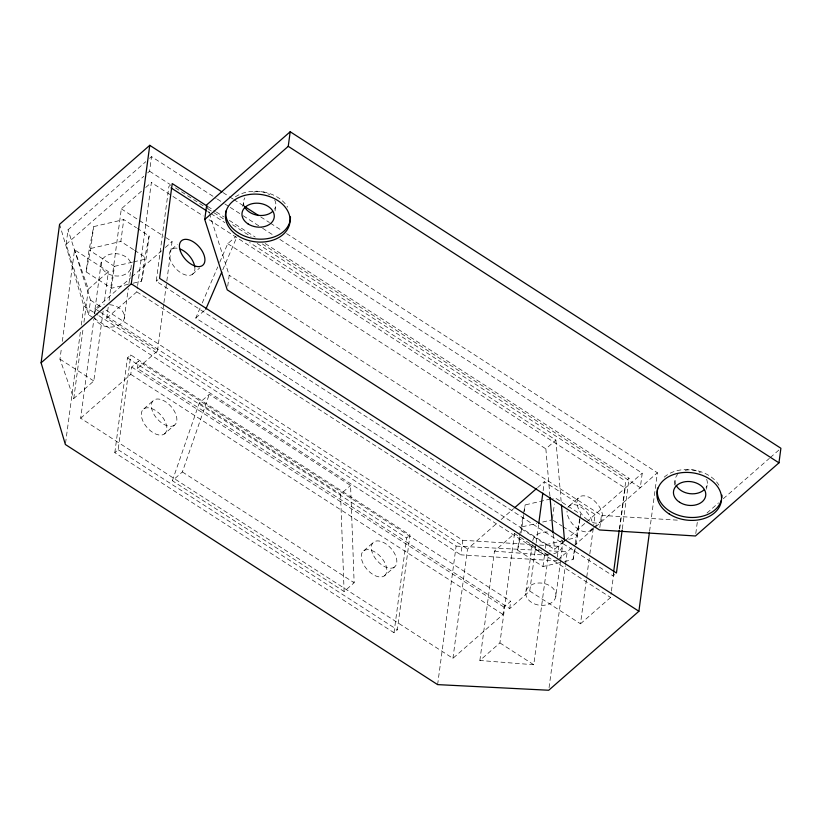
<?xml version="1.0" encoding="UTF-8"?>
<svg xmlns="http://www.w3.org/2000/svg" width="822" height="822" viewBox="0 0 822 822"><rect width="100%" height="100%" fill="white"/><g stroke="black" fill="none" stroke-linecap="round" stroke-linejoin="round"><path stroke-width="0.62" stroke-dasharray="4.11 3.08" d="M92.896 317.518L88.581 314.734L66.099 244.35L68.041 229.78L145.782 161.687M103.14 311.055L93.811 380.976L73.764 398.526L59.965 359.152L61.496 347.706M62.338 341.346L74.555 249.816L108.401 271.64L103.983 304.695M128.324 284.299L111.504 288.234L86.125 271.856L89.043 249.991L93.708 226.605L123.752 219.587L136.442 227.776M86.125 271.856L90.79 248.47L93.708 226.605M65.534 443.233L80.628 330.146M81.306 325.06L83.844 306.01L59.944 225.536M73.764 398.526L83.104 328.605M83.947 322.245L88.355 289.19L74.555 249.816M88.581 314.734L90.523 300.153L68.041 229.78M101.229 262.321L94.427 313.346A15.156 11.118 7.6 0 1 103.778 305.157M80.669 418.223L130.77 374.339L131.736 367.054L138.425 361.197L510.678 601.314L503.999 607.16L503.033 614.455L452.932 658.33L80.669 418.223L93.903 319.049M94.581 313.963L95.26 308.887L130.79 277.764M536.026 544.01L529.748 591.049L509.712 608.599L137.449 368.492L157.485 350.932L106.726 318.196L108.247 306.75M109.1 300.4L121.317 208.86L141.98 190.755M111.504 288.234L114.422 266.359L89.043 249.991M133.524 249.641L120.834 241.463L123.752 219.587M124.297 318.391L128.273 288.522M128.941 283.539L131.099 267.366A15.156 11.118 7.6 0 0 110.59 254.132A15.156 11.118 7.6 0 0 106.819 273.038A15.156 11.118 7.6 0 0 131.099 267.366M147.672 172.897L149.594 171.223L151.536 156.642L216.248 198.379M114.813 452.645L127.461 357.889L130.801 354.96L409.993 535.05L397.355 629.806L394.015 632.735L114.813 452.645L118.152 449.726L130.801 354.96M106.726 318.196L136.781 291.861L137.459 286.786M137.634 285.511L151.371 182.525L171.88 195.759M133.133 283.179L141.548 281.216L144.466 259.351L149.131 235.965L137.5 228.454M141.548 281.216L146.213 257.831L149.131 235.965M137.449 368.492L138.425 361.197M614.774 574.486L613.099 575.945L156.231 281.258L168.88 186.502L170.544 185.032M157.485 350.932L163.763 303.893M163.938 302.63L166.65 282.285M166.815 281.011L172.075 241.596L164.677 236.828M227.725 286.21L229.184 275.267L209.795 214.604M242.911 206.641L243.682 200.815M275.062 210.884L275.689 206.219M394.015 632.735L406.654 537.968L409.993 535.05M437.623 684.613L456.107 546.116L98.948 315.751M564.509 541.246L558.744 546.291L556.802 560.871L460.844 554.85L462.786 540.27L104.548 309.206M452.932 658.33L467.523 548.993L497.289 522.926M479.873 660.477L494.464 551.13L514.5 533.581L548.346 555.415L533.755 664.751L479.873 660.477L499.91 642.917L514.5 533.581M509.712 608.599L510.678 601.314M559.813 562.618L542.993 566.543L517.603 550.175L519.391 536.807M519.555 535.595L523.224 514.767M521.045 532.944L525.186 504.924L551.624 498.749M525.905 591.665L532.553 541.883M536.191 542.736L538.564 524.939M543.147 490.611L544.339 481.713L595.097 514.459L593.741 524.631M542.993 566.543L544.77 553.185M545.418 548.325L545.911 544.678L520.521 528.31M552.476 518.559L554.418 503.978M555.775 596.7A15.156 11.118 7.6 0 0 535.266 583.466A15.156 11.118 7.6 0 0 531.495 602.372A15.156 11.118 7.6 0 0 555.775 596.7L560.594 560.614M560.758 559.371L562.587 545.674M549.065 687.695L565.341 565.721M565.515 564.457L567.211 551.747L549.332 550.843M564.622 561.498L573.037 559.525L574.496 548.593M575.143 543.732L580.127 516.74M575.975 544.76L579.962 519.134M580.127 517.922L580.609 514.274L555.23 497.906L552.826 498.461M529.748 591.049L580.507 623.795L589.672 555.138M589.836 553.864L593.576 525.895M599.824 527.539L601.447 515.384L229.184 275.267M613.099 575.945L613.438 573.417M619.336 529.193L625.748 481.189L629.087 478.26L264.879 243.343M580.507 623.795L610.571 597.471L611.249 592.385M611.414 591.11L613.787 573.314M619.726 528.813L625.162 488.124L207.493 218.724M622.336 528.793L629.087 478.26M279.87 239.418L642.239 473.153L640.297 487.734L261.756 243.569M649.586 531.207L657.384 472.763L286.631 233.623M674.389 484.959L675.17 479.123M695.782 533.55L697.405 521.405M706.55 489.193L707.177 484.528M523.47 513.534L525.186 504.924M517.603 550.175L520.059 537.865M573.037 559.525L575.729 545.993M172.363 480.726L199.263 403.078L209.281 394.303L350.573 485.442L354.138 582.736L344.11 591.511L172.363 480.726L182.381 471.951L209.281 394.303M563.604 541.441L554.501 549.425L195.77 318.042L200.27 307.582M202.263 302.938L217.758 266.914M219.751 262.259L227.745 243.672L235.945 236.489M222.783 269.75L236.767 237.219M149.614 158.327L151.536 156.642M66.099 244.35L143.829 176.268M145.73 187.467L151.371 182.525M88.355 289.19L108.401 271.64M131.746 276.922L161.513 250.854M165.356 247.484L172.075 241.596M171.89 249.2L177.357 244.411M156.231 281.258L157.906 279.799M192.41 274.312L199.695 267.931M195.77 318.042L204.884 310.058M143.829 408.883L153.848 400.108M164.349 433.995A16.235 9.278 48.8 0 0 155.553 410.507A16.235 9.278 48.8 0 0 142.37 419.816A16.235 9.278 48.8 0 0 164.349 433.995L174.367 425.221A16.235 9.278 48.8 0 0 165.571 401.732A16.235 9.278 48.8 0 0 152.389 411.041A16.235 9.278 48.8 0 0 174.367 425.221M344.11 591.511L340.555 494.217L350.573 485.442M363.797 550.771L373.825 541.996M384.326 575.883A16.235 9.278 48.8 0 0 375.52 552.394A16.235 9.278 48.8 0 0 362.338 561.703A16.235 9.278 48.8 0 0 384.326 575.883L394.344 567.108A16.235 9.278 48.8 0 0 385.539 543.619A16.235 9.278 48.8 0 0 372.366 552.929A16.235 9.278 48.8 0 0 394.344 567.108M549.908 495.954L545.859 448.853L555.878 440.078L249.631 242.541M501.132 519.555L513.606 508.623M537.619 487.6L544.339 481.713M569.533 505.684L579.551 496.909M565.464 540.403L585.624 522.751M586.579 521.908L642.239 473.153M590.052 530.796L592.785 528.402M593.7 527.601L600.07 522.021M557.758 560.029L657.384 472.763M707.002 513L718.52 502.91M723.319 498.707L769.382 458.357M770.348 457.515L778.979 449.953M90.79 248.47L120.834 241.463M114.422 266.359L132.445 262.156M133.647 261.869L144.466 259.351M522.268 526.789L536.694 523.419M542.705 522.021L552.312 519.771M545.911 544.678L562.731 540.753M568.742 539.345L575.955 537.66M456.107 546.116L540.393 550.391M601.447 515.384L679.496 520.285M462.786 540.27L533.159 544.688M539.551 545.089L558.744 546.291M494.464 551.13L548.346 555.415M223.039 192.605L228.434 196.078M229.513 196.777L232.739 198.862A32.469 23.828 7.6 0 1 287.628 207.175M233.818 199.561L243.518 205.819M260.769 216.936L269.39 222.495M270.469 223.194L281.237 230.15M217.327 199.078L223.79 203.25M224.868 203.948L229.184 206.723M230.263 207.421L242.13 215.076M243.209 215.775L261.54 227.602M262.619 228.29L273.407 235.246M207.781 206.507L215.323 211.377M216.392 212.066L223.944 216.936M229.328 220.409L255.19 237.085M149.594 171.223L170.082 184.436M175.476 187.919L203.517 206.003M207.832 208.788L224.005 219.217M232.636 224.786L250.967 236.613M207.668 211.521L209.826 212.908M210.905 213.607L224.909 222.639M257.235 243.487L625.748 481.189M172.959 196.448L203.178 215.939M227.745 243.672L545.859 448.853M121.317 208.86L163.619 236.14M134.582 250.33L146.213 257.831M553.37 520.449L561.837 525.916M562.895 526.594L577.702 536.139M136.781 291.861L610.571 597.471M90.523 300.153L103.469 308.507M95.26 308.887L99.575 311.661M100.654 312.36L467.523 548.993M83.844 306.01L97.869 315.052M93.975 318.217L460.844 554.85M199.263 403.078L340.555 494.217M127.461 357.889L406.654 537.968M131.736 367.054L503.999 607.16M130.77 374.339L503.033 614.455M59.965 359.152L93.811 380.976M499.91 642.917L533.755 664.751M182.381 471.951L354.138 582.736M118.152 449.726L397.355 629.806M206.692 204.894L209.415 213.391M555.878 440.078L561.344 503.732M553.185 534.146L554.501 549.425M194.783 266.831A16.235 9.278 48.8 0 1 185.114 274.825A16.235 9.278 48.8 0 1 170.031 258.961A16.235 9.278 48.8 0 1 177.069 248.193M587.524 519.843A16.235 9.278 48.8 0 1 579.89 496.683A16.235 9.278 48.8 0 1 601.642 511.376A16.235 9.278 48.8 0 1 588.357 520.398M591.676 528.978A16.235 9.278 48.8 0 1 577.229 528.412A16.235 9.278 48.8 0 1 567.026 511.037M567.91 507.503A16.235 9.278 48.8 0 1 581.246 507.308A16.235 9.278 48.8 0 1 592.426 523.316M109.573 304.715A15.156 11.118 7.6 0 1 124.42 316.131A15.156 11.118 7.6 0 1 111.34 327.053A15.156 11.118 7.6 0 1 94.581 317.23M561.673 539.89A15.156 11.118 7.6 0 1 553.237 553.874M549.415 554.357A15.156 11.118 7.6 0 1 532.666 543.548M532.718 540.64A15.156 11.118 7.6 0 1 548.849 532.101M274.712 200.003A16.235 11.909 7.6 0 1 274.538 209.148M244.668 207.021A16.235 11.909 7.6 0 1 244.833 197.876M253.71 192.04A16.235 11.909 7.6 0 1 269.708 194.742M706.653 479.329A16.235 11.909 7.6 0 1 706.026 487.467M675.684 484.322A16.235 11.909 7.6 0 1 677.657 474.438M685.188 470.348A16.235 11.909 7.6 0 1 700.344 472.537M664.238 477.12A32.469 23.828 7.6 0 1 719.661 486.48"/><path stroke-width="1.23" d="M649.411 532.481L638.899 611.26L548.726 690.244L437.623 684.613L65.37 444.497L41.1 362.81L59.574 224.324L149.758 145.33L221.961 191.906M41.1 362.81L131.273 283.826L149.758 145.33M204.75 219.474L206.692 204.894L290.197 131.756L780.9 448.267L778.958 462.848L695.463 535.985L599.495 529.964L227.232 289.847L204.75 219.474L288.245 146.337L290.197 131.756M538.739 523.665L542.808 493.159M613.602 572.153L619.172 530.457M622.172 530.056L616.438 573.016L159.571 278.329L172.219 183.573L206.702 205.819M205.788 309.267L221.776 272.082M514.572 507.791L536.653 488.443M288.245 146.337L778.958 462.848M244.596 206.507L258.611 215.549M171.038 187.889L206.589 210.822M131.273 283.826L638.899 611.26M561.457 505.006L564.519 540.65M550.021 497.228L553.072 532.872M180.275 249.076A16.235 9.278 48.8 0 1 194.783 266.831M272.38 211.696A16.235 11.909 7.6 0 1 244.668 207.021M703.858 490.015A16.235 11.909 7.6 0 1 676.146 485.34M290.464 216.854A32.469 23.828 7.6 0 1 256.834 238.997A32.469 23.828 7.6 0 1 225.927 210.997M721.326 500.105A32.469 23.828 7.6 0 1 684.12 516.73A32.469 23.828 7.6 0 1 657.61 488.093M721.952 495.163A32.469 23.828 7.6 0 1 721.819 497.67M180.45 251.357A16.235 9.278 48.8 0 0 202.428 265.537A16.235 9.278 48.8 0 0 193.622 242.048A16.235 9.278 48.8 0 0 180.45 251.357M248.11 223.954A16.235 11.909 7.6 0 0 274.127 217.881A16.235 11.909 7.6 0 0 252.149 203.702A16.235 11.909 7.6 0 0 248.11 223.954M679.599 502.263A16.235 11.909 7.6 0 0 705.615 496.19A16.235 11.909 7.6 0 0 683.637 482.011A16.235 11.909 7.6 0 0 679.599 502.263M237.702 235.647A32.469 23.828 7.6 0 0 289.745 223.492A32.469 23.828 7.6 0 0 245.778 195.143A32.469 23.828 7.6 0 0 237.702 235.647M669.19 513.956A32.469 23.828 7.6 0 0 721.223 501.81A32.469 23.828 7.6 0 0 677.266 473.451A32.469 23.828 7.6 0 0 669.19 513.956"/></g></svg>
